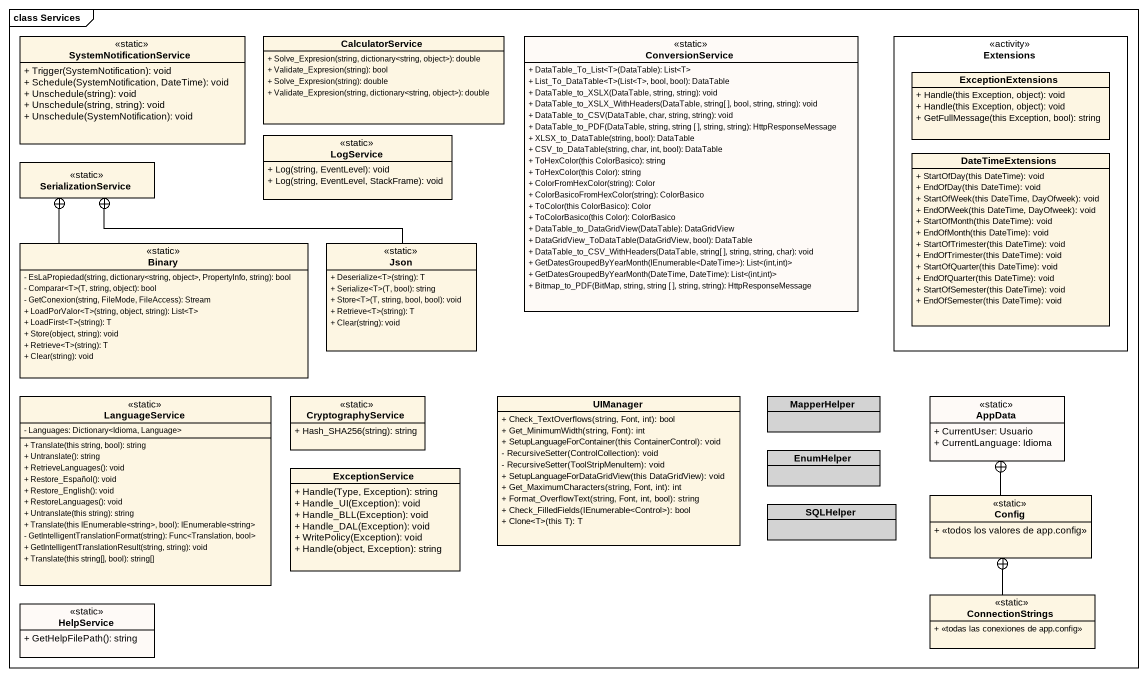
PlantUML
@startuml
mainframe class Services
hide circle
hide empty members
skinparam classAttributeIconSize 0
class SystemNotificationService <<static>> {
  + Trigger(SystemNotification): void
  + Schedule(SystemNotification, DateTime): void
  + Unschedule(string): void
  + Unschedule(string, string): void
  + Unschedule(SystemNotification): void
}
class CalculatorService {
  + Solve_Expresion(string, dictionary<string, object>): double
  + Validate_Expresion(string): bool
  + Solve_Expresion(string): double
  + Validate_Expresion(string, dictionary<string, object>): double
}
class ConversionService <<static>> #FEFAF7 {
  + DataTable_To_List<T>(DataTable): List<T>
  + List_To_DataTable<T>(List<T>, bool, bool): DataTable
  + DataTable_to_XSLX(DataTable, string, string): void
  + DataTable_to_XSLX_WithHeaders(DataTable, string[ ], bool, string, string): void
  + DataTable_to_CSV(DataTable, char, string, string): void
  + DataTable_to_PDF(DataTable, string, string [ ], string, string): HttpResponseMessage
  + XLSX_to_DataTable(string, bool): DataTable
  + CSV_to_DataTable(string, char, int, bool): DataTable
  + ToHexColor(this ColorBasico): string
  + ToHexColor(this Color): string
  + ColorFromHexColor(string): Color
  + ColorBasicoFromHexColor(string): ColorBasico
  + ToColor(this ColorBasico): Color
  + ToColorBasico(this Color): ColorBasico
  + DataTable_to_DataGridView(DataTable): DataGridView
  + DataGridView_ToDataTable(DataGridView, bool): DataTable
  + DataTable_to_CSV_WithHeaders(DataTable, string[ ], string, string, char): void
  + GetDatesGroupedByYearMonth(IEnumerable<DateTime>): List<(int,int)>
  + GetDatesGroupedByYearMonth(DateTime, DateTime): List<(int,int)>
  + Bitmap_to_PDF(BitMap, string, string [ ], string, string): HttpResponseMessage
}
rectangle Extensions <<activity>> {
  class ExceptionExtensions {
    + Handle(this Exception, object): void
    + Handle(this Exception, object): void
    + GetFullMessage(this Exception, bool): string
  }
  class DateTimeExtensions {
    + StartOfDay(this DateTime): void
    + EndOfDay(this DateTime): void
    + StartOfWeek(this DateTime, DayOfweek): void
    + EndOfWeek(this DateTime, DayOfweek): void
    + StartOfMonth(this DateTime): void
    + EndOfMonth(this DateTime): void
    + StartOfTrimester(this DateTime): void
    + EndOfTrimester(this DateTime): void
    + StartOfQuarter(this DateTime): void
    + EndOfQuarter(this DateTime): void
    + StartOfSemester(this DateTime): void
    + EndOfSemester(this DateTime): void
  }
}
class SerializationService <<static>>
class LogService <<static>> {
  + Log(string, EventLevel): void
  + Log(string, EventLevel, StackFrame): void
}
class Binary <<static>> {
  - EsLaPropiedad(string, dictionary<string, object>, PropertyInfo, string): bool
  - Comparar<T>(T, string, object): bool
  - GetConexion(string, FileMode, FileAccess): Stream
  + LoadPorValor<T>(string, object, string): List<T>
  + LoadFirst<T>(string): T
  + Store(object, string): void
  + Retrieve<T>(string): T
  + Clear(string): void
}
class "Json" as Json_ <<static>> {
  + Deserialize<T>(string): T
  + Serialize<T>(T, bool): string
  + Store<T>(T, string, bool, bool): void
  + Retrieve<T>(string): T
  + Clear(string): void
}
class LanguageService <<static>> {
  - Languages: Dictionary<Idioma, Language>
  + Translate(this string, bool): string
  + Untranslate(): string
  + RetrieveLanguages(): void
  + Restore_Español(): void
  + Restore_English(): void
  + RestoreLanguages(): void
  + Untranslate(this string): string
  + Translate(this IEnumerable<string>, bool): IEnumerable<string>
  - GetIntelligentTranslationFormat(string): Func<Translation, bool>
  + GetIntelligentTranslationResult(string, string): void
  + Translate(this string[], bool): string[]
}
class CryptographyService <<static>> {
  + Hash_SHA256(string): string
}
class UIManager {
  + Check_TextOverflows(string, Font, int): bool
  + Get_MinimumWidth(string, Font): int
  + SetupLanguageForContainer(this ContainerControl): void
  - RecursiveSetter(ControlCollection): void
  - RecursiveSetter(ToolStripMenuItem): void
  + SetupLanguageForDataGridView(this DataGridView): void
  + Get_MaximumCharacters(string, Font, int): int
  + Format_OverflowText(string, Font, int, bool): string
  + Check_FilledFields(IEnumerable<Control>): bool
  + Clone<T>(this T): T
}
class MapperHelper #D3D3D3
class AppData <<static>> #FEFAF7 {
  + CurrentUser: Usuario
  + CurrentLanguage: Idioma
}
class EnumHelper #D3D3D3
class ExceptionService {
  + Handle(Type, Exception): string
  + Handle_UI(Exception): void
  + Handle_BLL(Exception): void
  + Handle_DAL(Exception): void
  + WritePolicy(Exception): void
  + Handle(object, Exception): string
}
class SQLHelper #D3D3D3
class Config <<static>> {
  + <<todos los valores de app.config>>
}
class HelpService <<static>> #FEFAF7 {
  + GetHelpFilePath(): string
}
class ConnectionStrings <<static>> {
  + <<todas las conexiones de app.config>>
}
Binary -up-+ SerializationService
Json_ -left-+ SerializationService
Config -up-+ AppData
ConnectionStrings -up-+ Config
@enduml
